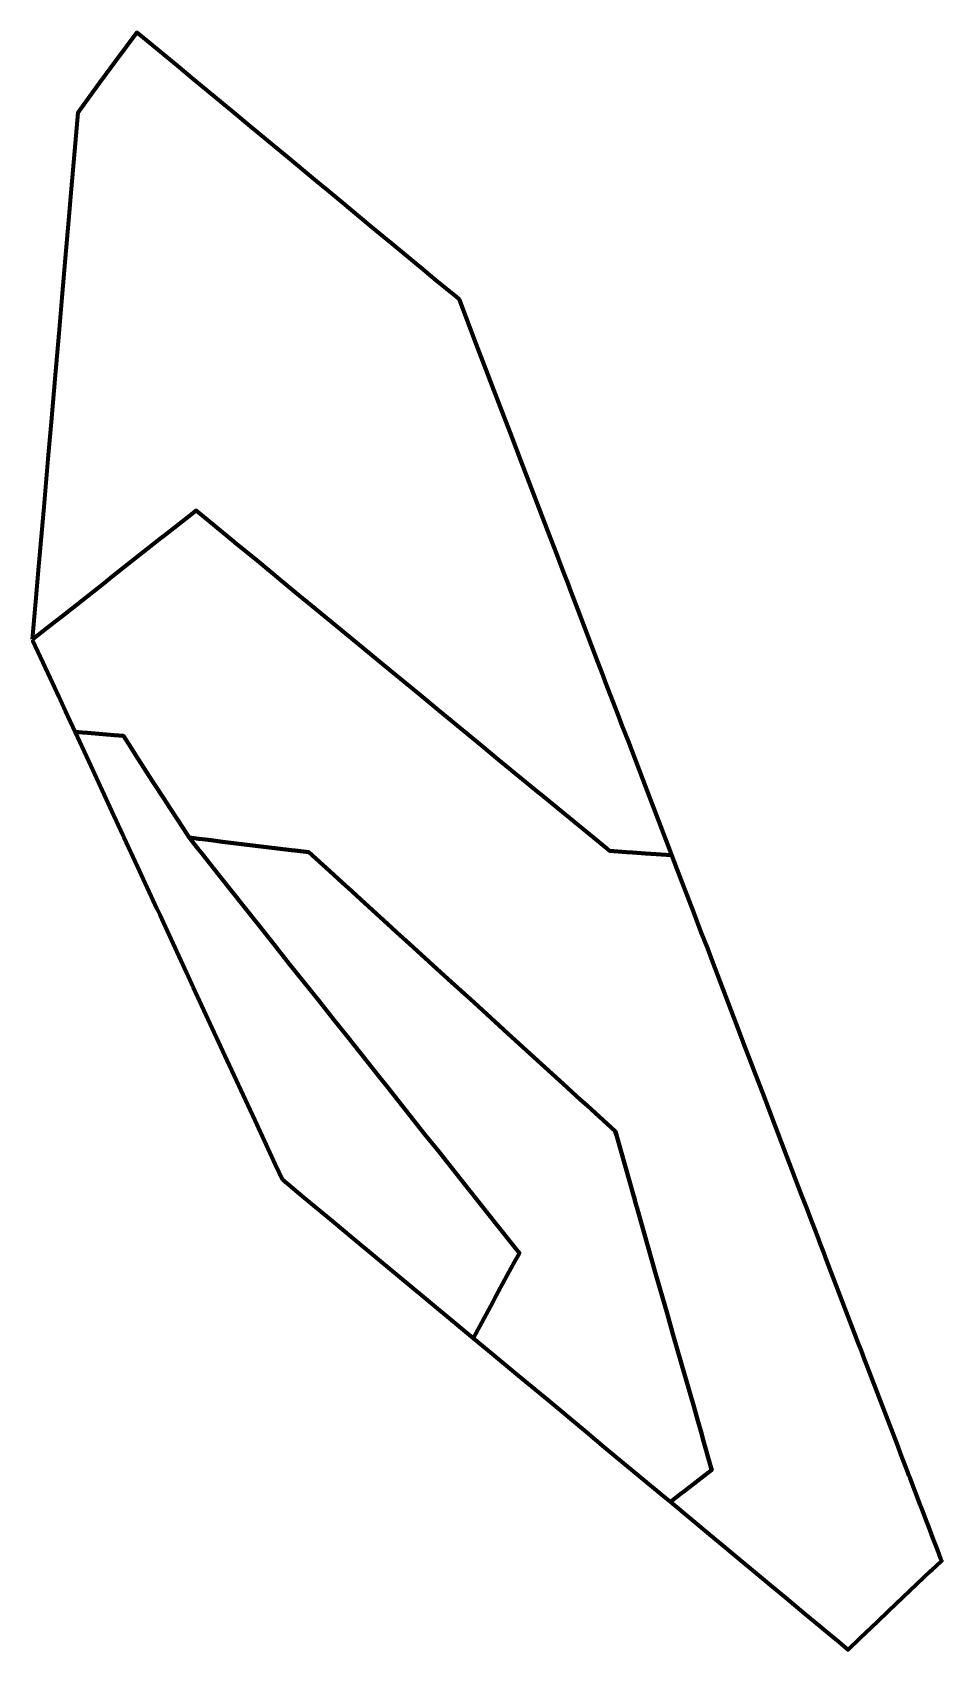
# Model space of a CAD drawing. Header units: metres. Extents: x 807592 to 807681, y 9157379 to 9157537.
import ezdxf

# ---------------------------------------------------------------- set-up
doc = ezdxf.new("R2010")
doc.units = ezdxf.units.M
doc.header["$MEASUREMENT"] = 0
doc.layers.add('2852-21123', color=1, linetype='Continuous')

msp = doc.modelspace()

# ---------------------------------------------------------------- linework, layer by layer
at = {"layer": '2852-21123', "color": 3, "lineweight": 70, "true_color": 0x00ff00}
for points in [[(807592.45, 9157477.82), (807592.53, 9157477.88), (807593.92, 9157478.98), (807594.5, 9157479.43), (807594.9, 9157479.75), (807595.63, 9157480.32), (807599.48, 9157483.35), (807600.27, 9157483.98), (807605.07, 9157487.76), (807605.29, 9157487.94), (807605.57, 9157488.16), (807607.54, 9157489.71), (807608.47, 9157490.44), (807612.18, 9157487.39), (807612.26, 9157487.32), (807614.43, 9157485.54), (807618.19, 9157482.44), (807620.15, 9157480.83), (807624.21, 9157477.49), (807626.25, 9157475.81), (807627, 9157475.19), (807630.41, 9157472.38), (807632.18, 9157470.93), (807636.4, 9157467.46), (807638.03, 9157466.11), (807642.01, 9157462.84), (807642.09, 9157462.78), (807644.28, 9157460.97), (807648.61, 9157457.41), (807648.9, 9157457.17), (807650.58, 9157457.05), (807650.58, 9157457.05), (807651.16, 9157457.01), (807652.42, 9157456.92), (807655.01, 9157456.74), (807654.87, 9157457.09), (807653.5, 9157460.69), (807652.81, 9157462.48), (807652.19, 9157464.1), (807650.75, 9157467.88), (807650.19, 9157469.33), (807649.73, 9157470.55), (807649.05, 9157472.32), (807648.53, 9157473.67), (807648.29, 9157474.3), (807647.78, 9157475.64), (807645.81, 9157480.78), (807645.16, 9157482.48), (807644.85, 9157483.3), (807644.4, 9157484.46), (807643.71, 9157486.27), (807643.04, 9157488.02), (807640.28, 9157495.26), (807639.81, 9157496.47), (807639.25, 9157497.94), (807638.96, 9157498.69), (807638.41, 9157500.14), (807635.88, 9157506.75), (807634.58, 9157510.13), (807634.22, 9157511.08), (807633.96, 9157511.3), (807631.97, 9157512.95), (807631.34, 9157513.47), (807630.88, 9157513.85), (807627.64, 9157516.53), (807627.63, 9157516.54), (807627.48, 9157516.66), (807625.71, 9157518.13), (807624.69, 9157518.97), (807622.66, 9157520.65), (807621.32, 9157521.77), (807620.28, 9157522.63), (807617.32, 9157525.08), (807616.04, 9157526.14), (807613.79, 9157528), (807612.19, 9157529.33), (807608.28, 9157532.56), (807606.64, 9157533.92), (807603.12, 9157536.84), (807602.68, 9157537.2), (807600.6, 9157534.37), (807599.04, 9157532.25), (807597.66, 9157530.38), (807596.89, 9157529.32), (807596.7, 9157527.08), (807596.18, 9157521.13), (807595.98, 9157518.8), (807595.66, 9157515.09), (807595.34, 9157511.28), (807595.03, 9157507.75), (807594.68, 9157503.67), (807594.29, 9157499.09), (807593.98, 9157495.5), (807593.54, 9157490.4), (807593.07, 9157484.97), (807592.77, 9157481.51)], [(807607.79, 9157458.46), (807608.61, 9157457.44), (807608.77, 9157457.23), (807608.96, 9157457), (807609.42, 9157456.41), (807610.76, 9157454.73), (807613.18, 9157451.69), (807615.86, 9157448.32), (807617.59, 9157446.13), (807619.75, 9157443.42), (807620.44, 9157442.56), (807621.97, 9157440.62), (807623.2, 9157439.08), (807626.45, 9157434.99), (807627.12, 9157434.14), (807630.86, 9157429.44), (807632.2, 9157427.75), (807635.24, 9157423.93), (807635.27, 9157423.9), (807637.75, 9157420.77), (807639.69, 9157418.34), (807640.09, 9157417.83), (807639.62, 9157416.96), (807638.91, 9157415.66), (807637.8, 9157413.61), (807637.53, 9157413.11), (807636.83, 9157411.82), (807636.22, 9157410.7), (807635.6, 9157409.54), (807635.58, 9157409.51), (807637.04, 9157408.3), (807639.98, 9157405.85), (807642.86, 9157403.47), (807646.63, 9157400.34), (807648.4, 9157398.86), (807652.72, 9157395.27), (807654.38, 9157393.89), (807654.86, 9157393.5), (807655.95, 9157394.34), (807656.16, 9157394.5), (807657.92, 9157395.86), (807658.91, 9157396.63), (807658.86, 9157396.81), (807658.04, 9157399.67), (807657.93, 9157400.08), (807657.51, 9157401.56), (807657.11, 9157402.96), (807655.92, 9157407.11), (807655.15, 9157409.82), (807654.58, 9157411.82), (807653.39, 9157415.98), (807651.58, 9157422.31), (807651.43, 9157422.84), (807651.34, 9157423.16), (807651.28, 9157423.37), (807649.58, 9157429.35), (807649.46, 9157429.76), (807646.71, 9157432.26), (807646.08, 9157432.83), (807644.39, 9157434.37), (807640.43, 9157437.98), (807638.97, 9157439.31), (807635.66, 9157442.32), (807633.13, 9157444.62), (807628.98, 9157448.4), (807628.12, 9157449.19), (807627.58, 9157449.68), (807624.59, 9157452.4), (807623.7, 9157453.21), (807622.75, 9157454.07), (807621.55, 9157455.17), (807619.51, 9157457.03), (807618.43, 9157457.16), (807617.52, 9157457.27), (807611.04, 9157458.06), (807609.93, 9157458.2), (807609.38, 9157458.27), (807608.75, 9157458.34)]]:
    msp.add_lwpolyline(points, close=True, dxfattribs=at)
at = {"layer": '2852-21123', "color": 254, "lineweight": 70, "true_color": 0xcccccc}
msp.add_lwpolyline([(807592.45, 9157477.82), (807592.51, 9157477.69), (807594.19, 9157474.07), (807595.04, 9157472.24), (807595.69, 9157470.83), (807596.64, 9157468.79), (807597.36, 9157468.73), (807597.86, 9157468.69), (807600.45, 9157468.47), (807601.36, 9157468.4), (807602.11, 9157467.23), (807602.55, 9157466.56), (807604.19, 9157464.02), (807605.44, 9157462.09), (807605.48, 9157462.03), (807607.2, 9157459.37), (807607.79, 9157458.46), (807608.75, 9157458.34), (807609.38, 9157458.27), (807609.93, 9157458.2), (807611.04, 9157458.06), (807617.52, 9157457.27), (807618.43, 9157457.16), (807619.51, 9157457.03), (807621.55, 9157455.17), (807622.75, 9157454.07), (807623.7, 9157453.21), (807624.59, 9157452.4), (807627.58, 9157449.68), (807628.12, 9157449.19), (807628.98, 9157448.4), (807633.13, 9157444.62), (807635.66, 9157442.32), (807638.97, 9157439.31), (807640.43, 9157437.98), (807644.39, 9157434.37), (807646.08, 9157432.83), (807646.71, 9157432.26), (807649.46, 9157429.76), (807649.58, 9157429.35), (807651.28, 9157423.37), (807651.34, 9157423.16), (807651.43, 9157422.84), (807651.58, 9157422.31), (807653.39, 9157415.98), (807654.58, 9157411.82), (807655.15, 9157409.82), (807655.92, 9157407.11), (807657.11, 9157402.96), (807657.51, 9157401.56), (807657.93, 9157400.08), (807658.04, 9157399.67), (807658.86, 9157396.81), (807658.91, 9157396.63), (807657.92, 9157395.86), (807656.16, 9157394.5), (807655.95, 9157394.34), (807654.86, 9157393.5), (807658.85, 9157390.18), (807660, 9157389.23), (807664.86, 9157385.19), (807666.12, 9157384.14), (807668.01, 9157382.57), (807669.47, 9157381.36), (807669.9, 9157381), (807671.33, 9157379.81), (807671.83, 9157379.4), (807672.24, 9157379.05), (807673.42, 9157380.17), (807675.11, 9157381.78), (807676.24, 9157382.85), (807680.35, 9157386.76), (807680.5, 9157386.9), (807680.82, 9157387.2), (807681.4, 9157387.75), (807681.33, 9157387.93), (807680.98, 9157388.84), (807680.54, 9157390), (807680.13, 9157391.07), (807679.94, 9157391.55), (807679.48, 9157392.76), (807679.35, 9157393.09), (807679.34, 9157393.14), (807678.31, 9157395.81), (807678.2, 9157396.1), (807678.08, 9157396.42), (807677.41, 9157398.17), (807677.13, 9157398.91), (807674.15, 9157406.7), (807673.86, 9157407.45), (807673.55, 9157408.28), (807673.21, 9157409.16), (807672.85, 9157410.09), (807670.18, 9157417.08), (807669.87, 9157417.89), (807669.56, 9157418.7), (807669.24, 9157419.53), (807668.57, 9157421.29), (807668.23, 9157422.16), (807667.93, 9157422.97), (807667.67, 9157423.64), (807664.86, 9157430.99), (807664.52, 9157431.87), (807663.9, 9157433.5), (807663.61, 9157434.25), (807662.19, 9157437.97), (807661.33, 9157440.21), (807658.97, 9157446.37), (807658.51, 9157447.6), (807657.89, 9157449.21), (807657.11, 9157451.24), (807655.79, 9157454.69), (807655.01, 9157456.74), (807652.42, 9157456.92), (807651.16, 9157457.01), (807650.58, 9157457.05), (807650.58, 9157457.05), (807648.9, 9157457.17), (807648.61, 9157457.41), (807644.28, 9157460.97), (807642.09, 9157462.78), (807642.01, 9157462.84), (807638.03, 9157466.11), (807636.4, 9157467.46), (807632.18, 9157470.93), (807630.41, 9157472.38), (807627, 9157475.19), (807626.25, 9157475.81), (807624.21, 9157477.49), (807620.15, 9157480.83), (807618.19, 9157482.44), (807614.43, 9157485.54), (807612.26, 9157487.32), (807612.18, 9157487.39), (807608.47, 9157490.44), (807607.54, 9157489.71), (807605.57, 9157488.16), (807605.29, 9157487.94), (807605.07, 9157487.76), (807600.27, 9157483.98), (807599.48, 9157483.35), (807595.63, 9157480.32), (807594.9, 9157479.75), (807594.5, 9157479.43), (807593.92, 9157478.98), (807592.53, 9157477.88)], close=True, dxfattribs=at)
at = {"layer": '2852-21123', "color": 6, "lineweight": 70, "true_color": 0xff00ff}
msp.add_lwpolyline([(807597.36, 9157468.73), (807596.64, 9157468.79), (807597.97, 9157465.92), (807600.23, 9157461.03), (807601.26, 9157458.81), (807601.4, 9157458.51), (807602.73, 9157455.62), (807604.64, 9157451.51), (807604.91, 9157450.93), (807607.53, 9157445.28), (807608.2, 9157443.84), (807611.29, 9157437.15), (807613.98, 9157431.35), (807614.21, 9157430.86), (807616.25, 9157426.45), (807616.91, 9157425.02), (807619.02, 9157423.27), (807621.77, 9157420.99), (807623.8, 9157419.3), (807628.05, 9157415.77), (807630.91, 9157413.39), (807634.01, 9157410.81), (807635.58, 9157409.51), (807635.6, 9157409.54), (807636.22, 9157410.7), (807636.83, 9157411.82), (807637.53, 9157413.11), (807637.8, 9157413.61), (807638.91, 9157415.66), (807639.62, 9157416.96), (807640.09, 9157417.83), (807639.69, 9157418.34), (807637.75, 9157420.77), (807635.27, 9157423.9), (807635.24, 9157423.93), (807632.2, 9157427.75), (807630.86, 9157429.44), (807627.12, 9157434.14), (807626.45, 9157434.99), (807623.2, 9157439.08), (807621.97, 9157440.62), (807620.44, 9157442.56), (807619.75, 9157443.42), (807617.59, 9157446.13), (807615.86, 9157448.32), (807613.18, 9157451.69), (807610.76, 9157454.73), (807609.42, 9157456.41), (807608.96, 9157457), (807608.77, 9157457.23), (807608.61, 9157457.44), (807607.79, 9157458.46), (807607.2, 9157459.37), (807605.48, 9157462.03), (807605.44, 9157462.09), (807604.19, 9157464.02), (807602.55, 9157466.56), (807602.11, 9157467.23), (807601.36, 9157468.4), (807600.45, 9157468.47), (807597.86, 9157468.69)], close=True, dxfattribs=at)

doc.saveas('drawing.dxf')
